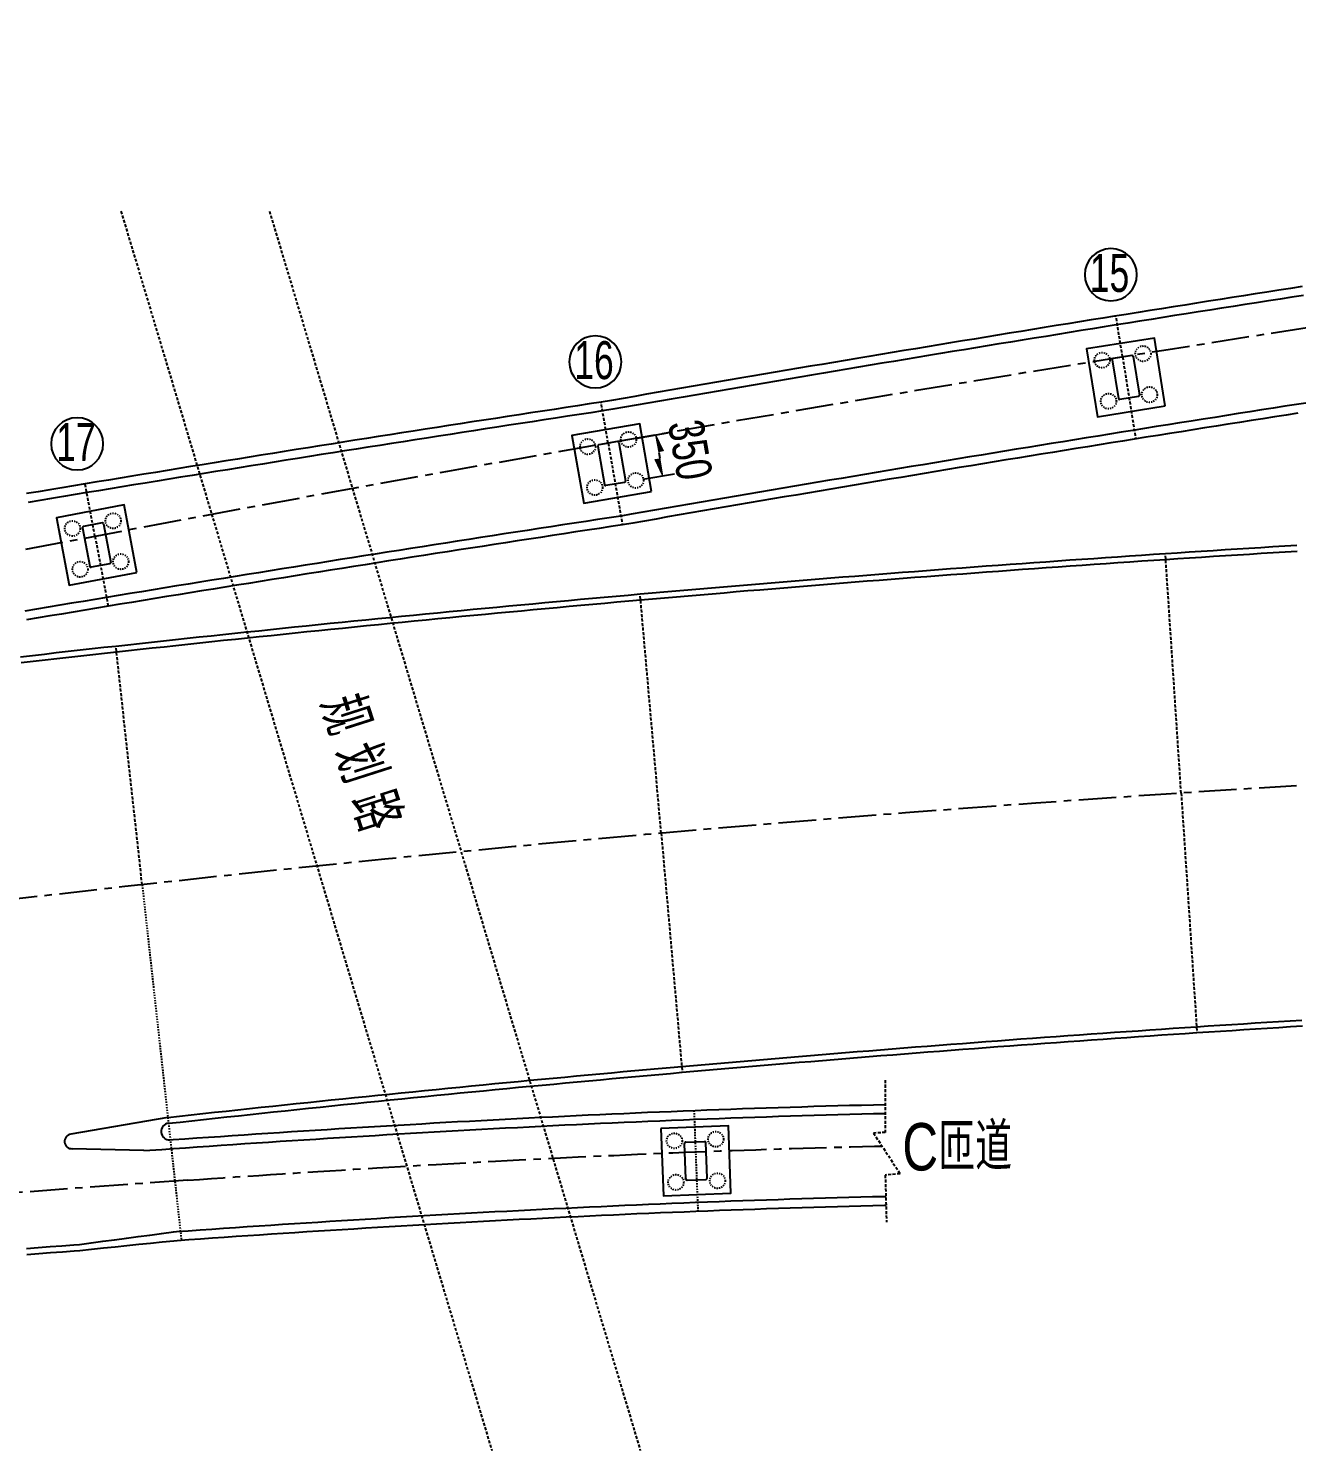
# Model space of a CAD drawing. Header units: millimetres. Extents: x 0 to 987207, y 0 to 5060561.
# Drawn here: x 493301.5 to 493408.5, y 2529665.3 to 2529785.2 of the extents above; entities that cross this region are included whole.
import ezdxf
from ezdxf.enums import TextEntityAlignment as Align

# ---------------------------------------------------------------- set-up
doc = ezdxf.new("R2010")
doc.units = ezdxf.units.MM
doc.header["$LTSCALE"] = 0.1
doc.linetypes.add('CENTER', pattern=[50.8, 31.75, -6.35, 6.35, -6.35])
doc.linetypes.add('DASHED', pattern=[19.05, 12.7, -6.35])
doc.layers.get('0').update_dxf_attribs({"linetype": 'CONTINUOUS'})
doc.layers.get('Defpoints').update_dxf_attribs({"color": 150, "linetype": 'CONTINUOUS'})
for name, color, linetype in [('1', 1, 'CONTINUOUS'), ('TLJ', 180, 'CONTINUOUS'), ('YLJ', 210, 'CONTINUOUS'), ('zhix', 1, 'CENTER'), ('墩柱图(立面)', 7, 'CONTINUOUS'), ('桥梁', 94, 'CONTINUOUS')]:
    doc.layers.add(name, color=color, linetype=linetype)
doc.layers.add('标注', color=1, linetype='CONTINUOUS', lineweight=18)
doc.styles.add('BM_Dim', font='fsdb_e.shx', dxfattribs={"width": 0.75, "bigfont": 'hztxt.shx'})
doc.styles.add('MyFont', font='fsdb_e.shx', dxfattribs={"width": 0.78, "bigfont": 'hztxt.shx'})
doc.dimstyles.new('1-100', dxfattribs={"dimtxt": 3, "dimasz": 1.5, "dimexe": 1, "dimexo": 0.6, "dimgap": 0.1, "dimtad": 1, "dimdec": 0, "dimlfac": 100, "dimdsep": 46, "dimtxsty": 'BM_Dim', "dimblk": 'ARR-1', "dimcen": 0.09, "dimclrd": 256, "dimclre": 256, "dimclrt": 7, "dimadec": 1, "dimazin": 2, "dimtfac": 1, "dimtdec": 0, "dimtmove": 2, "dimatfit": 3, "dimldrblk": 'ARR-1', "dimfxl": 1, "dimtolj": 1, "dimtzin": 0, "dimlwd": 25, "dimarcsym": 1})

# ---------------------------------------------------------------- blocks, each defined once
blk = doc.blocks.new('ARR-1')
at = {"color": 1, "linetype": 'Continuous'}
for p, q in [((0, 0), (-1, 0)), ((0, 0), (-0.966, -0.259)), ((-0.966, -0.259), (-0.966, 0))]:
    blk.add_line(p, q, dxfattribs=at)
for points in [[(-0.966, -0.259), (-0.966, 0), (0, 0)], [(0, 0), (-0.966, 0), (-0.966, -0.259), (0, 0)], [(0, 0), (-0.966, -0.259), (-0.966, 0), (0, 0)], [(0, 0), (-0.966, -0.259), (-0.966, 0), (0, 0)]]:
    blk.add_solid(points, dxfattribs=at)
blk = doc.blocks.new('*D381')
at = {"layer": 'Defpoints', "color": 0}
for p in [(493352.12, 2529750.56), (493352.72, 2529747.11), (493355, 2529747.51)]:
    blk.add_point(p, dxfattribs=at)
at = {"layer": '标注', "lineweight": -2}
for p, q in [((493352.71, 2529750.66), (493355.39, 2529751.13)), ((493353.31, 2529747.22), (493355.99, 2529747.68))]:
    blk.add_line(p, q, dxfattribs=at)
at = {"layer": '标注', "lineweight": 25}
blk.add_line((493354.66, 2529749.48), (493354.75, 2529748.99), dxfattribs=at)
at = {"layer": '标注', "lineweight": 25, "xscale": 1.5, "yscale": 1.5, "zscale": 1.5}
for p, rotation in [((493354.4, 2529750.96), 99.90948674517567), ((493355, 2529747.51), 279.9094867451757)]:
    blk.add_blockref('ARR-1', p, dxfattribs=dict(at, rotation=rotation))
at = {"layer": '标注', "color": 7, "insert": (493357.31, 2529749.69), "char_height": 3, "attachment_point": 5, "rotation": 279.9095, "style": 'BM_Dim'}
blk.add_mtext('\\A1;350', dxfattribs=at)

msp = doc.modelspace()

# ---------------------------------------------------------------- linework, layer by layer
at = {"layer": '1', "color": 4, "linetype": 'Continuous'}
for p, q in [((493394.5814, 2529757.6509), (493393.0015, 2529757.3976)), ((493394.6959, 2529757.568), (493395.2184, 2529754.3096)), ((493392.9186, 2529757.283), (493393.4411, 2529754.0246)), ((493395.1355, 2529754.195), (493393.5556, 2529753.9417)), ((493351.1832, 2529750.3978), (493349.6071, 2529750.1225)), ((493351.299, 2529750.3165), (493351.8669, 2529747.0657)), ((493349.5258, 2529750.0067), (493350.0937, 2529746.756)), ((493351.7856, 2529746.95), (493350.2094, 2529746.6747)), ((493307.7054, 2529743.5256), (493306.1332, 2529743.2289)), ((493307.8223, 2529743.4458), (493308.4341, 2529740.2031)), ((493306.0535, 2529743.1121), (493306.6653, 2529739.8693)), ((493308.3543, 2529740.0862), (493306.7821, 2529739.7896))]:
    msp.add_line(p, q, dxfattribs=at)
at = {"layer": '1', "color": 8, "linetype": 'Continuous'}
for p, q in [((493356.957, 2529688.1974), (493356.84, 2529691.1951)), ((493356.936, 2529691.2989), (493358.5348, 2529691.3614)), ((493358.7557, 2529688.2676), (493358.6386, 2529691.2653)), ((493357.0609, 2529688.1014), (493358.6596, 2529688.1638))]:
    msp.add_line(p, q, dxfattribs=at)
at = {"layer": '1', "color": 4, "linetype": 'Continuous'}
for points in [[(493397.391, 2529753.392), (493396.4728, 2529759.1188), (493390.746, 2529758.2006), (493391.6642, 2529752.4737), (493397.391, 2529753.392)], [(493354.0521, 2529746.1786), (493353.054, 2529751.892), (493347.3405, 2529750.8939), (493348.3387, 2529745.1804), (493354.0521, 2529746.1786)], [(493310.6311, 2529739.3455), (493309.5558, 2529745.045), (493303.8564, 2529743.9697), (493304.9317, 2529738.2702), (493310.6311, 2529739.3455)]]:
    msp.add_lwpolyline(points, dxfattribs=at)
at = {"layer": '1', "color": 8, "linetype": 'Continuous'}
msp.add_lwpolyline([(493354.8388, 2529692.468), (493355.0612, 2529686.7723), (493360.7569, 2529686.9947), (493360.5344, 2529692.6904), (493354.8388, 2529692.468)], dxfattribs=at)
at = {"layer": '1', "color": 1, "linetype": 'DASHED', "ltscale": 0.01}
for centre in [(493392.0635, 2529757.2472), (493395.5194, 2529757.8013), (493392.6176, 2529753.7913), (493396.0735, 2529754.3454), (493348.6713, 2529749.959), (493352.1191, 2529750.5613), (493349.2736, 2529746.5112), (493352.7214, 2529747.1135), (493308.639, 2529743.7017), (493305.1997, 2529743.0528), (493309.2879, 2529740.2624), (493305.8485, 2529739.6135)]:
    msp.add_circle(centre, 0.65, dxfattribs=at)
at = {"layer": '1', "color": 8, "linetype": 'DASHED', "ltscale": 0.01}
for centre in [(493355.9809, 2529691.4117), (493359.4782, 2529691.5483), (493356.1174, 2529687.9144), (493359.6148, 2529688.051)]:
    msp.add_circle(centre, 0.65, dxfattribs=at)
at = {"layer": '1', "color": 4, "linetype": 'Continuous'}
for centre, start, end in [((493394.5972, 2529757.5521), 9.109149, 99.109149), ((493393.0174, 2529757.2988), 99.109149, 189.109149), ((493393.5398, 2529754.0404), 189.109149, 279.109149), ((493395.1196, 2529754.2937), 279.109149, 9.109149), ((493351.2005, 2529750.2993), 9.909487, 99.909487), ((493349.6243, 2529750.024), 99.909487, 189.909487), ((493350.1922, 2529746.7732), 189.909487, 279.909487), ((493351.7684, 2529747.0485), 279.909487, 9.909487), ((493306.1517, 2529743.1307), 100.684348, 190.684348), ((493307.724, 2529743.4273), 10.684348, 100.684348), ((493306.7635, 2529739.8879), 190.684348, 280.684348), ((493308.3358, 2529740.1845), 280.684348, 10.684348)]:
    msp.add_arc(centre, 0.1, start, end, dxfattribs=at)
at = {"layer": '1', "color": 8, "linetype": 'Continuous'}
for centre, start, end in [((493356.9399, 2529691.199), 92.236468, 182.236468), ((493358.5387, 2529691.2614), 2.236468, 92.236468), ((493357.057, 2529688.2013), 182.236468, 272.236468), ((493358.6557, 2529688.2637), 272.236468, 2.236468)]:
    msp.add_arc(centre, 0.1, start, end, dxfattribs=at)
at = {"layer": 'TLJ', "flags": 128}
for points in [[(493408.9424, 2529763.4581), (493407.9532, 2529763.3044), (493406.964, 2529763.1504), (493405.9749, 2529762.996), (493404.9858, 2529762.8414), (493403.9968, 2529762.6864), (493403.0078, 2529762.5311), (493402.0189, 2529762.3755), (493401.03, 2529762.2196), (493400.0412, 2529762.0634), (493399.0524, 2529761.9069), (493398.0637, 2529761.7501), (493397.075, 2529761.593), (493396.0864, 2529761.4356), (493395.0978, 2529761.2778), (493394.1092, 2529761.1198), (493393.1207, 2529760.9614), (493392.1323, 2529760.8027), (493391.1439, 2529760.6437), (493390.1556, 2529760.4844), (493389.1673, 2529760.3248), (493388.179, 2529760.1649), (493387.1909, 2529760.0047), (493386.2027, 2529759.8442), (493385.2146, 2529759.6834), (493384.2266, 2529759.5222), (493383.2386, 2529759.3608), (493382.2507, 2529759.199), (493381.2628, 2529759.0369), (493380.2749, 2529758.8746), (493379.2871, 2529758.7119), (493378.2994, 2529758.5489), (493377.3117, 2529758.3856), (493376.3241, 2529758.222), (493375.3365, 2529758.058), (493374.349, 2529757.8938), (493373.3615, 2529757.7293), (493372.3741, 2529757.5644), (493371.3867, 2529757.3993), (493370.3994, 2529757.2338), (493369.4121, 2529757.068), (493368.4249, 2529756.902), (493367.4377, 2529756.7356), (493366.4506, 2529756.5689), (493365.4635, 2529756.4019), (493364.4765, 2529756.2345), (493363.4896, 2529756.0669), (493362.5026, 2529755.899), (493361.5158, 2529755.7308), (493360.529, 2529755.5622), (493359.5422, 2529755.3933), (493358.5555, 2529755.2242), (493357.5689, 2529755.0547), (493356.5823, 2529754.8849), (493355.5958, 2529754.7148), (493354.6093, 2529754.5444), (493353.6228, 2529754.3737), (493352.6365, 2529754.2027), (493351.6501, 2529754.0314), (493350.6639, 2529753.8598), (493349.794, 2529753.7081)], [(493349.794, 2529753.7081), (493348.804, 2529753.5582), (493347.8139, 2529753.408), (493346.8239, 2529753.2574), (493345.834, 2529753.1066), (493344.8441, 2529752.9554), (493343.8542, 2529752.8039), (493342.8644, 2529752.6522), (493341.8746, 2529752.5001), (493340.8849, 2529752.3477), (493339.8952, 2529752.1949), (493338.9055, 2529752.0419), (493337.9159, 2529751.8886), (493336.9263, 2529751.7349), (493335.9368, 2529751.581), (493334.9473, 2529751.4267), (493333.9578, 2529751.2721), (493332.9684, 2529751.1172), (493331.979, 2529750.962), (493330.9897, 2529750.8065), (493330.0004, 2529750.6507), (493329.0111, 2529750.4946), (493328.0219, 2529750.3381), (493327.0328, 2529750.1814), (493326.0436, 2529750.0243), (493325.0546, 2529749.8669), (493324.0655, 2529749.7093), (493323.0765, 2529749.5513), (493322.0876, 2529749.393), (493321.0987, 2529749.2343), (493320.1098, 2529749.0754), (493319.121, 2529748.9162), (493318.1322, 2529748.7566), (493317.1434, 2529748.5968), (493316.1548, 2529748.4366), (493315.1661, 2529748.2762), (493314.1775, 2529748.1154), (493313.1889, 2529747.9543), (493312.2004, 2529747.7929), (493311.2119, 2529747.6311), (493310.2235, 2529747.4691), (493309.2351, 2529747.3068), (493308.2467, 2529747.1441), (493307.2584, 2529746.9812), (493306.2702, 2529746.8179), (493305.282, 2529746.6543), (493304.2938, 2529746.4904), (493303.3057, 2529746.3262), (493302.3176, 2529746.1617), (493301.3295, 2529745.9969)], [(493408.5813, 2529752.7757), (493407.5954, 2529752.6218), (493406.6096, 2529752.4677), (493405.6238, 2529752.3132), (493404.6381, 2529752.1584), (493403.6524, 2529752.0034), (493402.6667, 2529751.848), (493401.6811, 2529751.6923), (493400.6956, 2529751.5363), (493399.7101, 2529751.38), (493398.7247, 2529751.2234), (493397.7393, 2529751.0665), (493396.7539, 2529750.9092), (493395.7686, 2529750.7517), (493394.7834, 2529750.5939), (493393.7982, 2529750.4357), (493392.813, 2529750.2772), (493391.8279, 2529750.1185), (493390.8429, 2529749.9594), (493389.8579, 2529749.8), (493388.8729, 2529749.6403), (493387.888, 2529749.4803), (493386.9032, 2529749.32), (493385.9184, 2529749.1594), (493384.9336, 2529748.9985), (493383.9489, 2529748.8373), (493382.9643, 2529748.6757), (493381.9797, 2529748.5139), (493380.9951, 2529748.3517), (493380.0106, 2529748.1893), (493379.0262, 2529748.0265), (493378.0418, 2529747.8634), (493377.0574, 2529747.7), (493376.0731, 2529747.5363), (493375.0889, 2529747.3723), (493374.1047, 2529747.208), (493373.1206, 2529747.0434), (493372.1365, 2529746.8785), (493371.1524, 2529746.7133), (493370.1684, 2529746.5477), (493369.1845, 2529746.3819), (493368.2006, 2529746.2157), (493367.2168, 2529746.0493), (493366.233, 2529745.8825), (493365.2493, 2529745.7154), (493364.2656, 2529745.5481), (493363.282, 2529745.3804), (493362.2984, 2529745.2124), (493361.3149, 2529745.0441), (493360.3315, 2529744.8755), (493359.348, 2529744.7065), (493358.3647, 2529744.5373), (493357.3814, 2529744.3678), (493356.3981, 2529744.1979), (493355.4149, 2529744.0278), (493354.4318, 2529743.8573), (493353.4487, 2529743.6866), (493352.4657, 2529743.5155), (493351.5987, 2529743.3644)], [(493351.5987, 2529743.3644), (493350.6118, 2529743.215), (493349.625, 2529743.0653), (493348.6383, 2529742.9154), (493347.6516, 2529742.7651), (493346.6649, 2529742.6145), (493345.6782, 2529742.4636), (493344.6917, 2529742.3124), (493343.7051, 2529742.1608), (493342.7186, 2529742.009), (493341.7321, 2529741.8569), (493340.7457, 2529741.7044), (493339.7593, 2529741.5517), (493338.7729, 2529741.3986), (493337.7866, 2529741.2452), (493336.8004, 2529741.0915), (493335.8141, 2529740.9375), (493334.8279, 2529740.7832), (493333.8418, 2529740.6286), (493332.8557, 2529740.4737), (493331.8696, 2529740.3184), (493330.8836, 2529740.1629), (493329.8976, 2529740.007), (493328.9117, 2529739.8509), (493327.9258, 2529739.6944), (493326.94, 2529739.5376), (493325.9541, 2529739.3805), (493324.9684, 2529739.2231), (493323.9826, 2529739.0654), (493322.997, 2529738.9074), (493322.0113, 2529738.749), (493321.0257, 2529738.5904), (493320.0402, 2529738.4315), (493319.0547, 2529738.2722), (493318.0692, 2529738.1126), (493317.0838, 2529737.9527), (493316.0984, 2529737.7926), (493315.113, 2529737.6321), (493314.1277, 2529737.4713), (493313.1425, 2529737.3102), (493312.1573, 2529737.1487), (493311.1721, 2529736.987), (493310.187, 2529736.825), (493309.2019, 2529736.6626), (493308.2169, 2529736.4999), (493307.2319, 2529736.337), (493306.2469, 2529736.1737), (493305.262, 2529736.0101), (493304.2771, 2529735.8462), (493303.2923, 2529735.682), (493302.3076, 2529735.5175), (493301.3228, 2529735.3527)], [(493301.3665, 2529681.8383), (493302.361, 2529681.9143), (493303.3555, 2529681.9897), (493304.35, 2529682.0647), (493305.3446, 2529682.1391), (493305.826, 2529682.175)], [(493305.826, 2529682.175), (493306.8184, 2529682.2789), (493307.8108, 2529682.3822), (493308.8034, 2529682.4851), (493309.796, 2529682.5875), (493310.7886, 2529682.6894), (493311.7813, 2529682.7908), (493312.7741, 2529682.8917), (493313.767, 2529682.9921), (493314.0242, 2529683.018)]]:
    msp.add_lwpolyline(points, dxfattribs=at)
at = {"layer": 'TLJ', "color": 8, "flags": 128}
for points in [[(493300.8309, 2529732.2445), (493301.8345, 2529732.359), (493302.8382, 2529732.4731), (493303.8419, 2529732.5866), (493304.8457, 2529732.6997), (493305.8495, 2529732.8122), (493306.8534, 2529732.9243), (493307.8574, 2529733.0358), (493308.8614, 2529733.1469), (493309.8654, 2529733.2574), (493310.8696, 2529733.3674), (493311.8737, 2529733.477), (493312.8779, 2529733.586), (493313.8822, 2529733.6945), (493314.8866, 2529733.8026), (493315.8909, 2529733.9101), (493316.8954, 2529734.0171), (493317.8999, 2529734.1236), (493318.9044, 2529734.2297), (493319.909, 2529734.3352), (493320.9137, 2529734.4402), (493321.9184, 2529734.5447), (493322.9231, 2529734.6487), (493323.9279, 2529734.7522), (493324.9328, 2529734.8552), (493325.9377, 2529734.9577), (493326.9427, 2529735.0597), (493327.9477, 2529735.1612), (493328.9527, 2529735.2622), (493329.9579, 2529735.3627), (493330.963, 2529735.4627), (493331.9682, 2529735.5622), (493332.9735, 2529735.6612), (493333.9788, 2529735.7597), (493334.9842, 2529735.8576), (493335.9896, 2529735.9551), (493336.995, 2529736.0521), (493338.0006, 2529736.1486), (493339.0061, 2529736.2445), (493340.0117, 2529736.34), (493341.0174, 2529736.435), (493342.0231, 2529736.5294), (493343.0288, 2529736.6234), (493344.0346, 2529736.7168), (493345.0404, 2529736.8098), (493346.0463, 2529736.9022), (493347.0523, 2529736.9942), (493348.0582, 2529737.0856), (493349.0643, 2529737.1766), (493350.0703, 2529737.267), (493351.0764, 2529737.3569), (493352.0826, 2529737.4464), (493353.0888, 2529737.5353), (493354.095, 2529737.6237), (493355.1013, 2529737.7116), (493356.1077, 2529737.7991), (493357.1141, 2529737.886), (493358.1205, 2529737.9724), (493359.1269, 2529738.0583), (493360.1334, 2529738.1437), (493361.14, 2529738.2286), (493362.1466, 2529738.313), (493363.1532, 2529738.3969), (493364.1599, 2529738.4803), (493365.1666, 2529738.5632), (493366.1734, 2529738.6456), (493367.1802, 2529738.7274), (493368.187, 2529738.8088), (493369.1939, 2529738.8897), (493370.2008, 2529738.9701), (493371.2078, 2529739.0499), (493372.2148, 2529739.1293), (493373.2218, 2529739.2082), (493374.2289, 2529739.2865), (493375.236, 2529739.3644), (493376.2432, 2529739.4417), (493377.2504, 2529739.5186), (493378.2576, 2529739.5949), (493379.2649, 2529739.6708), (493380.2722, 2529739.7461), (493381.2796, 2529739.8209), (493382.2869, 2529739.8953), (493383.2944, 2529739.9691), (493384.3018, 2529740.0424), (493385.3093, 2529740.1152), (493386.3169, 2529740.1875), (493387.3244, 2529740.2593), (493388.332, 2529740.3306), (493389.3397, 2529740.4014), (493390.3474, 2529740.4717), (493391.3551, 2529740.5415), (493392.3628, 2529740.6108), (493393.3706, 2529740.6796), (493394.3784, 2529740.7479), (493395.3863, 2529740.8157), (493396.3941, 2529740.883), (493397.4021, 2529740.9497), (493398.41, 2529741.016), (493399.418, 2529741.0818), (493400.426, 2529741.147), (493401.434, 2529741.2118), (493402.4421, 2529741.276), (493403.4502, 2529741.3398), (493404.4584, 2529741.403), (493405.4666, 2529741.4658), (493406.4748, 2529741.528), (493407.483, 2529741.5897), (493408.4912, 2529741.651)], [(493313.3034, 2529692.8912), (493314.2873, 2529692.9995), (493315.2713, 2529693.1073), (493316.2553, 2529693.2147), (493317.2394, 2529693.3215), (493318.2236, 2529693.4279), (493319.2078, 2529693.5338), (493320.192, 2529693.6391), (493321.1763, 2529693.744), (493322.1607, 2529693.8484), (493323.1451, 2529693.9523), (493324.1296, 2529694.0557), (493325.1141, 2529694.1586), (493326.0986, 2529694.261), (493327.0832, 2529694.3629), (493328.0679, 2529694.4644), (493329.0526, 2529694.5653), (493330.0374, 2529694.6658), (493331.0222, 2529694.7657), (493332.0071, 2529694.8652), (493332.992, 2529694.9641), (493333.977, 2529695.0626), (493334.962, 2529695.1606), (493335.947, 2529695.2581), (493336.9321, 2529695.3551), (493337.9173, 2529695.4516), (493338.9025, 2529695.5476), (493339.8878, 2529695.6432), (493340.8731, 2529695.7382), (493341.8584, 2529695.8327), (493342.8438, 2529695.9268), (493343.8293, 2529696.0203), (493344.8147, 2529696.1134), (493345.8003, 2529696.2059), (493346.7859, 2529696.298), (493347.7715, 2529696.3896), (493348.7572, 2529696.4807), (493349.7429, 2529696.5713), (493350.7287, 2529696.6614), (493351.7145, 2529696.751), (493352.7003, 2529696.8401), (493353.6862, 2529696.9287), (493354.6722, 2529697.0169), (493355.6582, 2529697.1045), (493356.6442, 2529697.1916), (493357.6303, 2529697.2783), (493358.6164, 2529697.3645), (493359.6025, 2529697.4501), (493360.5887, 2529697.5353), (493361.575, 2529697.62), (493362.5613, 2529697.7042), (493363.5476, 2529697.7879), (493364.534, 2529697.8711), (493365.5204, 2529697.9538), (493366.5068, 2529698.036), (493367.4933, 2529698.1177), (493368.4799, 2529698.1989), (493369.4665, 2529698.2797), (493370.4531, 2529698.3599), (493371.4397, 2529698.4396), (493372.4264, 2529698.5189), (493373.4132, 2529698.5977), (493374.3999, 2529698.6759), (493375.3868, 2529698.7537), (493376.3736, 2529698.831), (493377.3605, 2529698.9078), (493378.3474, 2529698.9841), (493379.3344, 2529699.0599), (493380.3214, 2529699.1352), (493381.3085, 2529699.21), (493382.2955, 2529699.2843), (493383.2827, 2529699.3581), (493384.2698, 2529699.4315), (493385.257, 2529699.5043), (493386.2442, 2529699.5766), (493387.2315, 2529699.6485), (493388.2188, 2529699.7199), (493389.2061, 2529699.7907), (493390.1935, 2529699.8611), (493391.1809, 2529699.931), (493392.1683, 2529700.0004), (493393.1558, 2529700.0692), (493394.1433, 2529700.1376), (493395.1309, 2529700.2055), (493396.1184, 2529700.2729), (493397.1061, 2529700.3399), (493398.0937, 2529700.4063), (493399.0814, 2529700.4722), (493400.0691, 2529700.5376), (493401.0568, 2529700.6026), (493402.0446, 2529700.667), (493403.0324, 2529700.731), (493404.0203, 2529700.7944), (493405.0081, 2529700.8574), (493405.996, 2529700.9199), (493406.984, 2529700.9818), (493407.9719, 2529701.0433), (493408.9599, 2529701.1043)], [(493313.4288, 2529691.497), (493313.6861, 2529691.5151), (493314.6854, 2529691.5849), (493315.6848, 2529691.6541), (493316.6843, 2529691.7228), (493317.6838, 2529691.791), (493318.6834, 2529691.8586), (493319.6831, 2529691.9258), (493320.6828, 2529691.9923), (493321.6826, 2529692.0583), (493322.6825, 2529692.1238), (493323.6824, 2529692.1886), (493324.6825, 2529692.2529), (493325.6825, 2529692.3166), (493326.6827, 2529692.3797), (493327.6829, 2529692.4421), (493328.6832, 2529692.504), (493329.6836, 2529692.5651), (493330.6841, 2529692.6257), (493331.6846, 2529692.6856), (493332.6852, 2529692.7448), (493333.6859, 2529692.8034), (493334.6866, 2529692.8612), (493335.6874, 2529692.9184), (493336.6883, 2529692.9749), (493337.6893, 2529693.0307), (493338.6903, 2529693.0857), (493339.6914, 2529693.14), (493340.6926, 2529693.1936), (493341.6938, 2529693.2464), (493342.6952, 2529693.2985), (493343.6966, 2529693.3498), (493344.698, 2529693.4003), (493345.6996, 2529693.45), (493346.7012, 2529693.4989), (493347.7029, 2529693.5471), (493348.7046, 2529693.5944), (493349.7065, 2529693.6408), (493350.7084, 2529693.6865), (493351.7104, 2529693.7313), (493352.7124, 2529693.7752), (493353.7145, 2529693.8183), (493354.7167, 2529693.8605), (493355.719, 2529693.9018), (493356.7213, 2529693.9422), (493357.7237, 2529693.9818), (493358.7261, 2529694.0204), (493359.7287, 2529694.0581), (493360.7313, 2529694.0948), (493361.7339, 2529694.1306), (493362.7367, 2529694.1655), (493363.7395, 2529694.1994), (493364.7424, 2529694.2323), (493365.7453, 2529694.2642), (493366.7483, 2529694.2952), (493367.7513, 2529694.3252), (493368.7545, 2529694.3541), (493369.7576, 2529694.3821), (493370.7609, 2529694.409), (493371.7642, 2529694.4348), (493372.7676, 2529694.4596), (493373.771, 2529694.4834)], [(493314.0242, 2529683.018), (493315.0192, 2529683.0875), (493316.0143, 2529683.1566), (493317.0093, 2529683.2251), (493318.0044, 2529683.2931), (493318.9994, 2529683.3606), (493319.9945, 2529683.4276), (493320.9895, 2529683.494), (493321.9845, 2529683.5598), (493322.9795, 2529683.6251), (493323.9745, 2529683.6898), (493324.9694, 2529683.7539), (493325.9644, 2529683.8174), (493326.9594, 2529683.8803), (493327.9543, 2529683.9426), (493328.9492, 2529684.0042), (493329.9442, 2529684.0653), (493330.9391, 2529684.1256), (493331.934, 2529684.1854), (493332.9289, 2529684.2444), (493333.9238, 2529684.3028), (493334.9187, 2529684.3605), (493335.9136, 2529684.4176), (493336.9085, 2529684.4739), (493337.9033, 2529684.5295), (493338.8982, 2529684.5844), (493339.8931, 2529684.6385), (493340.8879, 2529684.692), (493341.8828, 2529684.7446), (493342.8776, 2529684.7966), (493343.8724, 2529684.8477), (493344.8672, 2529684.8981), (493345.862, 2529684.9477), (493346.8568, 2529684.9965), (493347.8516, 2529685.0445), (493348.8464, 2529685.0917), (493349.8412, 2529685.138), (493350.836, 2529685.1836), (493351.8307, 2529685.2283), (493352.8255, 2529685.2721), (493353.8202, 2529685.3151), (493354.8149, 2529685.3572), (493355.8096, 2529685.3984), (493356.8043, 2529685.4388), (493357.799, 2529685.4782), (493358.7937, 2529685.5168), (493359.7884, 2529685.5544), (493360.7831, 2529685.5911), (493361.7777, 2529685.6268), (493362.7723, 2529685.6617), (493363.7669, 2529685.6955), (493364.7615, 2529685.7284), (493365.7561, 2529685.7604), (493366.7507, 2529685.7913), (493367.7452, 2529685.8213), (493368.7398, 2529685.8503), (493369.7343, 2529685.8782), (493370.7288, 2529685.9051), (493371.7233, 2529685.931), (493372.7177, 2529685.9559), (493373.7122, 2529685.9797), (493373.8376, 2529685.9826)]]:
    msp.add_lwpolyline(points, dxfattribs=at)
at = {"layer": 'TLJ', "color": 8}
msp.add_arc((493313.3798, 2529692.1954), 0.7, 96.296799, 274.013571, dxfattribs=at)
at = {"layer": 'YLJ', "color": 8}
for p, q in [((493313.2486, 2529693.3882), (493305.0736, 2529691.9656)), ((493311.2253, 2529690.5893), (493305.1883, 2529690.7513))]:
    msp.add_line(p, q, dxfattribs=at)
at = {"layer": 'YLJ', "color": 210, "flags": 128}
for points in [[(493409.0575, 2529762.717), (493408.0685, 2529762.5633), (493407.0796, 2529762.4093), (493406.0907, 2529762.255), (493405.1018, 2529762.1004), (493404.113, 2529761.9455), (493403.1243, 2529761.7902), (493402.1356, 2529761.6347), (493401.1469, 2529761.4788), (493400.1583, 2529761.3227), (493399.1698, 2529761.1662), (493398.1813, 2529761.0094), (493397.1928, 2529760.8523), (493396.2044, 2529760.6949), (493395.2161, 2529760.5372), (493394.2278, 2529760.3792), (493393.2395, 2529760.2209), (493392.2513, 2529760.0622), (493391.2631, 2529759.9033), (493390.275, 2529759.744), (493389.287, 2529759.5845), (493388.299, 2529759.4246), (493387.311, 2529759.2644), (493386.3231, 2529759.1039), (493385.3352, 2529758.9431), (493384.3474, 2529758.782), (493383.3597, 2529758.6206), (493382.372, 2529758.4589), (493381.3843, 2529758.2969), (493380.3967, 2529758.1345), (493379.4091, 2529757.9719), (493378.4216, 2529757.8089), (493377.4342, 2529757.6456), (493376.4468, 2529757.4821), (493375.4594, 2529757.3182), (493374.4721, 2529757.154), (493373.4849, 2529756.9895), (493372.4977, 2529756.8247), (493371.5105, 2529756.6596), (493370.5235, 2529756.4941), (493369.5364, 2529756.3284), (493368.5494, 2529756.1624), (493367.5625, 2529755.996), (493366.5756, 2529755.8294), (493365.5888, 2529755.6624), (493364.602, 2529755.4951), (493363.6152, 2529755.3275), (493362.6286, 2529755.1596), (493361.6419, 2529754.9914), (493360.6554, 2529754.8229), (493359.6689, 2529754.6541), (493358.6824, 2529754.485), (493357.696, 2529754.3156), (493356.7096, 2529754.1458), (493355.7233, 2529753.9758), (493354.7371, 2529753.8054), (493353.7509, 2529753.6347), (493352.7647, 2529753.4638), (493351.7786, 2529753.2925), (493350.7926, 2529753.1209), (493349.9229, 2529752.9693)], [(493349.9229, 2529752.9693), (493348.9331, 2529752.8194), (493347.9433, 2529752.6692), (493346.9535, 2529752.5187), (493345.9638, 2529752.3679), (493344.9742, 2529752.2168), (493343.9845, 2529752.0653), (493342.9949, 2529751.9136), (493342.0054, 2529751.7615), (493341.0159, 2529751.6092), (493340.0264, 2529751.4565), (493339.0369, 2529751.3035), (493338.0476, 2529751.1502), (493337.0582, 2529750.9966), (493336.0689, 2529750.8427), (493335.0796, 2529750.6885), (493334.0904, 2529750.5339), (493333.1012, 2529750.3791), (493332.1121, 2529750.2239), (493331.123, 2529750.0685), (493330.1339, 2529749.9127), (493329.1449, 2529749.7566), (493328.1559, 2529749.6002), (493327.167, 2529749.4435), (493326.1781, 2529749.2865), (493325.1892, 2529749.1291), (493324.2004, 2529748.9715), (493323.2117, 2529748.8135), (493322.2229, 2529748.6553), (493321.2343, 2529748.4967), (493320.2456, 2529748.3378), (493319.257, 2529748.1786), (493318.2685, 2529748.0191), (493317.28, 2529747.8593), (493316.2915, 2529747.6992), (493315.3031, 2529747.5388), (493314.3147, 2529747.378), (493313.3264, 2529747.217), (493312.3381, 2529747.0556), (493311.3498, 2529746.8939), (493310.3616, 2529746.7319), (493309.3734, 2529746.5697), (493308.3853, 2529746.4071), (493307.3972, 2529746.2441), (493306.4092, 2529746.0809), (493305.4212, 2529745.9174), (493304.4333, 2529745.7535), (493303.4454, 2529745.5894), (493302.4575, 2529745.4249), (493301.4697, 2529745.2601)], [(493409.4519, 2529753.6703), (493408.4658, 2529753.5167), (493407.4797, 2529753.3628), (493406.4936, 2529753.2086), (493405.5076, 2529753.0542), (493404.5216, 2529752.8994), (493403.5357, 2529752.7442), (493402.5498, 2529752.5888), (493401.564, 2529752.4331), (493400.5782, 2529752.2771), (493399.5925, 2529752.1207), (493398.6068, 2529751.9641), (493397.6212, 2529751.8071), (493396.6356, 2529751.6499), (493395.6501, 2529751.4923), (493394.6646, 2529751.3344), (493393.6792, 2529751.1762), (493392.6938, 2529751.0177), (493391.7085, 2529750.8589), (493390.7232, 2529750.6998), (493389.7379, 2529750.5404), (493388.7528, 2529750.3806), (493387.7676, 2529750.2206), (493386.7825, 2529750.0603), (493385.7975, 2529749.8996), (493384.8125, 2529749.7386), (493383.8276, 2529749.5774), (493382.8427, 2529749.4158), (493381.8579, 2529749.2539), (493380.8731, 2529749.0917), (493379.8884, 2529748.9292), (493378.9037, 2529748.7664), (493377.9191, 2529748.6033), (493376.9345, 2529748.4399), (493375.95, 2529748.2762), (493374.9655, 2529748.1121), (493373.9811, 2529747.9478), (493372.9967, 2529747.7831), (493372.0124, 2529747.6182), (493371.0281, 2529747.4529), (493370.0439, 2529747.2873), (493369.0597, 2529747.1214), (493368.0756, 2529746.9552), (493367.0916, 2529746.7887), (493366.1076, 2529746.6219), (493365.1236, 2529746.4548), (493364.1397, 2529746.2874), (493363.1558, 2529746.1197), (493362.172, 2529745.9516), (493361.1883, 2529745.7833), (493360.2046, 2529745.6146), (493359.221, 2529745.4457), (493358.2374, 2529745.2764), (493357.2538, 2529745.1069), (493356.2704, 2529744.937), (493355.2869, 2529744.7668), (493354.3035, 2529744.5963), (493353.3202, 2529744.4255), (493352.337, 2529744.2544), (493351.4698, 2529744.1032)], [(493351.4698, 2529744.1032), (493350.4827, 2529743.9538), (493349.4957, 2529743.8041), (493348.5087, 2529743.6541), (493347.5217, 2529743.5038), (493346.5348, 2529743.3531), (493345.548, 2529743.2022), (493344.5611, 2529743.0509), (493343.5744, 2529742.8994), (493342.5876, 2529742.7475), (493341.6009, 2529742.5953), (493340.6142, 2529742.4428), (493339.6276, 2529742.29), (493338.641, 2529742.1369), (493337.6545, 2529741.9835), (493336.668, 2529741.8297), (493335.6815, 2529741.6757), (493334.6951, 2529741.5214), (493333.7087, 2529741.3667), (493332.7224, 2529741.2117), (493331.7361, 2529741.0564), (493330.7499, 2529740.9009), (493329.7637, 2529740.745), (493328.7775, 2529740.5888), (493327.7914, 2529740.4322), (493326.8053, 2529740.2754), (493325.8192, 2529740.1183), (493324.8332, 2529739.9608), (493323.8473, 2529739.8031), (493322.8614, 2529739.645), (493321.8755, 2529739.4866), (493320.8897, 2529739.328), (493319.9039, 2529739.169), (493318.9181, 2529739.0097), (493317.9324, 2529738.8501), (493316.9468, 2529738.6901), (493315.9612, 2529738.5299), (493314.9756, 2529738.3694), (493313.9901, 2529738.2085), (493313.0046, 2529738.0474), (493312.0191, 2529737.8859), (493311.0337, 2529737.7241), (493310.0484, 2529737.562), (493309.0631, 2529737.3996), (493308.0778, 2529737.2369), (493307.0926, 2529737.0739), (493306.1074, 2529736.9106), (493305.1223, 2529736.747), (493304.1372, 2529736.583), (493303.1521, 2529736.4188), (493302.1671, 2529736.2542), (493301.1822, 2529736.0894)], [(493305.7889, 2529682.6736), (493306.7793, 2529682.8077), (493307.7698, 2529682.9413), (493308.7604, 2529683.0744), (493309.7512, 2529683.207), (493310.742, 2529683.3391), (493311.7329, 2529683.4707), (493312.7239, 2529683.6018), (493313.715, 2529683.7324), (493313.9717, 2529683.7661)], [(493301.3283, 2529682.3369), (493302.3231, 2529682.4128), (493303.3178, 2529682.4883), (493304.3126, 2529682.5633), (493305.3074, 2529682.6377), (493305.7889, 2529682.6736)]]:
    msp.add_lwpolyline(points, dxfattribs=at)
at = {"layer": 'YLJ', "color": 8, "flags": 128}
for points in [[(493300.8878, 2529731.7477), (493301.8911, 2529731.8622), (493302.8945, 2529731.9763), (493303.898, 2529732.0898), (493304.9015, 2529732.2028), (493305.9051, 2529732.3153), (493306.9088, 2529732.4273), (493307.9125, 2529732.5389), (493308.9162, 2529732.6499), (493309.92, 2529732.7604), (493310.9239, 2529732.8704), (493311.9278, 2529732.9799), (493312.9318, 2529733.0889), (493313.9358, 2529733.1974), (493314.9399, 2529733.3054), (493315.944, 2529733.4129), (493316.9482, 2529733.5199), (493317.9525, 2529733.6264), (493318.9568, 2529733.7324), (493319.9611, 2529733.8379), (493320.9655, 2529733.9429), (493321.97, 2529734.0474), (493322.9745, 2529734.1514), (493323.979, 2529734.2548), (493324.9837, 2529734.3578), (493325.9883, 2529734.4603), (493326.993, 2529734.5623), (493327.9978, 2529734.6637), (493329.0026, 2529734.7647), (493330.0075, 2529734.8652), (493331.0124, 2529734.9651), (493332.0174, 2529735.0646), (493333.0224, 2529735.1636), (493334.0274, 2529735.262), (493335.0325, 2529735.36), (493336.0377, 2529735.4574), (493337.0429, 2529735.5544), (493338.0482, 2529735.6508), (493339.0535, 2529735.7468), (493340.0588, 2529735.8422), (493341.0642, 2529735.9372), (493342.0697, 2529736.0316), (493343.0752, 2529736.1255), (493344.0807, 2529736.219), (493345.0863, 2529736.3119), (493346.092, 2529736.4043), (493347.0976, 2529736.4962), (493348.1034, 2529736.5877), (493349.1091, 2529736.6786), (493350.115, 2529736.769), (493351.1208, 2529736.8589), (493352.1267, 2529736.9483), (493353.1327, 2529737.0372), (493354.1387, 2529737.1256), (493355.1447, 2529737.2135), (493356.1508, 2529737.3009), (493357.1569, 2529737.3878), (493358.1631, 2529737.4742), (493359.1693, 2529737.5601), (493360.1756, 2529737.6455), (493361.1819, 2529737.7304), (493362.1882, 2529737.8147), (493363.1946, 2529737.8986), (493364.2011, 2529737.982), (493365.2075, 2529738.0648), (493366.214, 2529738.1472), (493367.2206, 2529738.2291), (493368.2272, 2529738.3104), (493369.2338, 2529738.3913), (493370.2405, 2529738.4716), (493371.2472, 2529738.5515), (493372.254, 2529738.6308), (493373.2607, 2529738.7097), (493374.2676, 2529738.788), (493375.2744, 2529738.8658), (493376.2814, 2529738.9432), (493377.2883, 2529739.02), (493378.2953, 2529739.0963), (493379.3023, 2529739.1722), (493380.3094, 2529739.2475), (493381.3165, 2529739.3223), (493382.3236, 2529739.3966), (493383.3308, 2529739.4704), (493384.338, 2529739.5437), (493385.3452, 2529739.6165), (493386.3525, 2529739.6888), (493387.3599, 2529739.7606), (493388.3672, 2529739.8319), (493389.3746, 2529739.9027), (493390.382, 2529739.973), (493391.3895, 2529740.0427), (493392.397, 2529740.112), (493393.4045, 2529740.1808), (493394.4121, 2529740.249), (493395.4197, 2529740.3168), (493396.4273, 2529740.3841), (493397.435, 2529740.4508), (493398.4427, 2529740.5171), (493399.4504, 2529740.5828), (493400.4582, 2529740.6481), (493401.466, 2529740.7128), (493402.4738, 2529740.777), (493403.4817, 2529740.8408), (493404.4896, 2529740.904), (493405.4975, 2529740.9667), (493406.5054, 2529741.0289), (493407.5134, 2529741.0907), (493408.5214, 2529741.1519)], [(493313.2486, 2529693.3882), (493314.2327, 2529693.4965), (493315.217, 2529693.6044), (493316.2013, 2529693.7118), (493317.1856, 2529693.8186), (493318.17, 2529693.925), (493319.1544, 2529694.0309), (493320.1389, 2529694.1363), (493321.1235, 2529694.2412), (493322.1081, 2529694.3456), (493323.0927, 2529694.4495), (493324.0775, 2529694.553), (493325.0622, 2529694.6559), (493326.047, 2529694.7583), (493327.0319, 2529694.8603), (493328.0168, 2529694.9617), (493329.0018, 2529695.0627), (493329.9868, 2529695.1632), (493330.9718, 2529695.2632), (493331.957, 2529695.3627), (493332.9421, 2529695.4617), (493333.9273, 2529695.5602), (493334.9126, 2529695.6582), (493335.8979, 2529695.7557), (493336.8833, 2529695.8527), (493337.8687, 2529695.9492), (493338.8541, 2529696.0453), (493339.8396, 2529696.1408), (493340.8252, 2529696.2359), (493341.8108, 2529696.3304), (493342.7964, 2529696.4245), (493343.7821, 2529696.5181), (493344.7679, 2529696.6112), (493345.7536, 2529696.7038), (493346.7395, 2529696.7959), (493347.7254, 2529696.8875), (493348.7113, 2529696.9786), (493349.6973, 2529697.0692), (493350.6833, 2529697.1593), (493351.6693, 2529697.249), (493352.6554, 2529697.3381), (493353.6416, 2529697.4267), (493354.6278, 2529697.5149), (493355.614, 2529697.6026), (493356.6003, 2529697.6897), (493357.5866, 2529697.7764), (493358.573, 2529697.8626), (493359.5594, 2529697.9483), (493360.5458, 2529698.0335), (493361.5323, 2529698.1182), (493362.5189, 2529698.2024), (493363.5055, 2529698.2861), (493364.4921, 2529698.3693), (493365.4787, 2529698.452), (493366.4654, 2529698.5343), (493367.4522, 2529698.616), (493368.439, 2529698.6972), (493369.4258, 2529698.778), (493370.4127, 2529698.8583), (493371.3996, 2529698.938), (493372.3865, 2529699.0173), (493373.3735, 2529699.0961), (493374.3605, 2529699.1744), (493375.3476, 2529699.2522), (493376.3347, 2529699.3295), (493377.3218, 2529699.4063), (493378.309, 2529699.4826), (493379.2962, 2529699.5584), (493380.2835, 2529699.6337), (493381.2708, 2529699.7086), (493382.2581, 2529699.7829), (493383.2455, 2529699.8567), (493384.2329, 2529699.9301), (493385.2203, 2529700.003), (493386.2078, 2529700.0753), (493387.1953, 2529700.1472), (493388.1829, 2529700.2186), (493389.1705, 2529700.2894), (493390.1581, 2529700.3598), (493391.1457, 2529700.4297), (493392.1334, 2529700.4991), (493393.1211, 2529700.568), (493394.1089, 2529700.6365), (493395.0967, 2529700.7044), (493396.0845, 2529700.7718), (493397.0724, 2529700.8387), (493398.0603, 2529700.9052), (493399.0482, 2529700.9711), (493400.0362, 2529701.0366), (493401.0242, 2529701.1015), (493402.0122, 2529701.166), (493403.0002, 2529701.2299), (493403.9883, 2529701.2934), (493404.9764, 2529701.3564), (493405.9646, 2529701.4189), (493406.9528, 2529701.4809), (493407.941, 2529701.5424), (493408.9292, 2529701.6034)], [(493311.2253, 2529690.5893), (493311.7407, 2529690.626), (493312.7396, 2529690.6968), (493313.7385, 2529690.767), (493314.7375, 2529690.8367), (493315.7365, 2529690.9059), (493316.7355, 2529690.9745), (493317.7347, 2529691.0427), (493318.7339, 2529691.1103), (493319.7331, 2529691.1774), (493320.7324, 2529691.244), (493321.7318, 2529691.31), (493322.7313, 2529691.3754), (493323.7308, 2529691.4402), (493324.7303, 2529691.5045), (493325.73, 2529691.5681), (493326.7297, 2529691.6311), (493327.7294, 2529691.6936), (493328.7293, 2529691.7554), (493329.7292, 2529691.8165), (493330.7291, 2529691.8771), (493331.7292, 2529691.9369), (493332.7293, 2529691.9961), (493333.7294, 2529692.0546), (493334.7296, 2529692.1125), (493335.7299, 2529692.1696), (493336.7303, 2529692.2261), (493337.7307, 2529692.2818), (493338.7312, 2529692.3368), (493339.7318, 2529692.3911), (493340.7324, 2529692.4447), (493341.7331, 2529692.4974), (493342.7338, 2529692.5495), (493343.7346, 2529692.6007), (493344.7355, 2529692.6512), (493345.7365, 2529692.7009), (493346.7375, 2529692.7498), (493347.7386, 2529692.7979), (493348.7397, 2529692.8452), (493349.7409, 2529692.8916), (493350.7422, 2529692.9373), (493351.7435, 2529692.982), (493352.7449, 2529693.0259), (493353.7464, 2529693.069), (493354.7479, 2529693.1112), (493355.7495, 2529693.1524), (493356.7512, 2529693.1928), (493357.7529, 2529693.2323), (493358.7547, 2529693.2709), (493359.7565, 2529693.3086), (493360.7584, 2529693.3453), (493361.7604, 2529693.3811), (493362.7624, 2529693.4159), (493363.7645, 2529693.4498), (493364.7666, 2529693.4827), (493365.7688, 2529693.5146), (493366.771, 2529693.5456), (493367.7734, 2529693.5755), (493368.7757, 2529693.6044), (493369.7781, 2529693.6323), (493370.7806, 2529693.6592), (493371.7831, 2529693.6851), (493372.7857, 2529693.7099), (493373.7709, 2529693.7332)], [(493313.9717, 2529683.7661), (493314.9671, 2529683.8357), (493315.9626, 2529683.9048), (493316.958, 2529683.9734), (493317.9534, 2529684.0414), (493318.9489, 2529684.1089), (493319.9443, 2529684.1759), (493320.9397, 2529684.2423), (493321.9352, 2529684.3082), (493322.9306, 2529684.3735), (493323.926, 2529684.4382), (493324.9214, 2529684.5023), (493325.9168, 2529684.5659), (493326.9123, 2529684.6288), (493327.9077, 2529684.6911), (493328.9031, 2529684.7528), (493329.8985, 2529684.8139), (493330.8939, 2529684.8743), (493331.8893, 2529684.934), (493332.8847, 2529684.9931), (493333.8801, 2529685.0516), (493334.8755, 2529685.1093), (493335.8709, 2529685.1663), (493336.8664, 2529685.2227), (493337.8618, 2529685.2783), (493338.8572, 2529685.3333), (493339.8526, 2529685.3874), (493340.848, 2529685.4409), (493341.8434, 2529685.4936), (493342.8388, 2529685.5456), (493343.8342, 2529685.5967), (493344.8296, 2529685.6472), (493345.825, 2529685.6968), (493346.8204, 2529685.7456), (493347.8158, 2529685.7936), (493348.8112, 2529685.8408), (493349.8066, 2529685.8872), (493350.802, 2529685.9328), (493351.7974, 2529685.9775), (493352.7928, 2529686.0214), (493353.7881, 2529686.0644), (493354.7835, 2529686.1065), (493355.7789, 2529686.1478), (493356.7743, 2529686.1882), (493357.7697, 2529686.2276), (493358.765, 2529686.2662), (493359.7604, 2529686.3039), (493360.7557, 2529686.3406), (493361.7511, 2529686.3764), (493362.7464, 2529686.4112), (493363.7418, 2529686.4451), (493364.7371, 2529686.478), (493365.7324, 2529686.51), (493366.7277, 2529686.541), (493367.723, 2529686.571), (493368.7183, 2529686.5999), (493369.7136, 2529686.6279), (493370.7089, 2529686.6549), (493371.7041, 2529686.6808), (493372.6994, 2529686.7057), (493373.6946, 2529686.7295), (493373.8178, 2529686.7323)]]:
    msp.add_lwpolyline(points, dxfattribs=at)
at = {"layer": 'YLJ', "color": 8}
msp.add_arc((493305.143, 2529691.3596), 0.61, 96.53651, 274.252231, dxfattribs=at)
at = {"layer": 'zhix', "color": 8, "flags": 128}
msp.add_lwpolyline([(493314.9282, 2529688.0933), (493315.9258, 2529688.1624), (493316.9234, 2529688.231), (493317.9211, 2529688.299), (493318.9188, 2529688.3666), (493319.9166, 2529688.4336), (493320.9144, 2529688.5), (493321.9122, 2529688.5659), (493322.9101, 2529688.6312), (493323.908, 2529688.6959), (493324.9059, 2529688.7601), (493325.9039, 2529688.8236), (493326.9019, 2529688.8865), (493327.9, 2529688.9489), (493328.8981, 2529689.0106), (493329.8962, 2529689.0716), (493330.8944, 2529689.132), (493331.8926, 2529689.1918), (493332.8908, 2529689.2509), (493333.8891, 2529689.3093), (493334.8875, 2529689.367), (493335.8858, 2529689.4241), (493336.8842, 2529689.4804), (493337.8827, 2529689.536), (493338.8812, 2529689.5909), (493339.8797, 2529689.6451), (493340.8783, 2529689.6985), (493341.8769, 2529689.7512), (493342.8756, 2529689.8031), (493343.8742, 2529689.8543), (493344.873, 2529689.9047), (493345.8717, 2529689.9543), (493346.8706, 2529690.003), (493347.8694, 2529690.051), (493348.8683, 2529690.0982), (493349.8672, 2529690.1445), (493350.8662, 2529690.19), (493351.8652, 2529690.2347), (493352.8642, 2529690.2785), (493353.8633, 2529690.3215), (493354.8624, 2529690.3635), (493355.8616, 2529690.4047), (493356.8608, 2529690.445), (493357.86, 2529690.4844), (493358.8592, 2529690.5229), (493359.8585, 2529690.5605), (493360.8579, 2529690.5971), (493361.8572, 2529690.6328), (493362.8566, 2529690.6675), (493363.856, 2529690.7013), (493364.8555, 2529690.7341), (493365.855, 2529690.766), (493366.8545, 2529690.7968), (493367.8541, 2529690.8267), (493368.8537, 2529690.8555), (493369.8533, 2529690.8834), (493370.8529, 2529690.9102), (493371.8526, 2529690.9359), (493372.8523, 2529690.9607), (493373.4948, 2529690.9759)], dxfattribs=at)
at = {"layer": 'zhix'}
for centre, radius, start, end in [((493900.3778, 2526597.8771), 3200, 95.095214, 102.1186165), ((493452.3173, 2527711.8632), 1981, 93.9768519, 96.2946578)]:
    msp.add_arc(centre, radius, start, end, dxfattribs=at)
at = {"layer": 'zhix', "color": 8}
msp.add_arc((493530.4411, 2527725.085), 2000, 93.4963413, 98.5493093, dxfattribs=at)
at = {"layer": '墩柱图(立面)', "color": 1, "linetype": 'Continuous'}
for centre, start, end in [((493392.8044, 2529764.4602), 90, 270), ((493392.8044, 2529764.4602), 270, 90), ((493349.3135, 2529757.1084), 90, 270), ((493349.3135, 2529757.1084), 270, 90), ((493305.6033, 2529750.2014), 90, 270), ((493305.6033, 2529750.2014), 270, 90)]:
    msp.add_arc(centre, 2.2, start, end, dxfattribs=at)
at = {"layer": '桥梁', "linetype": 'DASHED', "ltscale": 0.2}
for p, q in [((493393.7915, 2529757.5242), (493393.2374, 2529760.9801)), ((493393.7915, 2529757.5242), (493394.8996, 2529750.6125)), ((493350.3956, 2529750.2602), (493349.794, 2529753.7081)), ((493350.3956, 2529750.2602), (493351.5987, 2529743.3644)), ((493307.1037, 2529742.4002), (493306.2702, 2529746.8179)), ((493307.1037, 2529742.4002), (493308.2169, 2529736.4999))]:
    msp.add_line(p, q, dxfattribs=at)
at = {"layer": '桥梁', "color": 8, "linetype": 'DASHED', "ltscale": 0.2}
for p, q in [((493398.7356, 2529720.7437), (493397.4021, 2529740.9497)), ((493354.8665, 2529717.3635), (493353.0888, 2529737.5353)), ((493311.0824, 2529713.019), (493308.8614, 2529733.1469)), ((493398.7356, 2529720.7437), (493400.0691, 2529700.5376)), ((493354.8665, 2529717.3635), (493356.6442, 2529697.1916))]:
    msp.add_line(p, q, dxfattribs=at)
at = {"layer": '桥梁', "color": 8, "linetype": 'DASHED', "ltscale": 0.1}
msp.add_line((493311.0824, 2529713.019), (493314.39, 2529683.0435), dxfattribs=at)
at = {"layer": '桥梁', "color": 8, "linetype": 'DASHED', "ltscale": 0.2, "flags": 128}
for points in [[(493309.2961, 2529769.8208), (493340.5831, 2529665.292)], [(493321.8221, 2529769.8208), (493353.1091, 2529665.292)]]:
    msp.add_lwpolyline(points, dxfattribs=at)
at = {"layer": '桥梁', "color": 8, "linetype": 'DASHED', "ltscale": 0.2}
msp.add_lwpolyline([(493373.7712, 2529696.5326), (493373.7708, 2529692.1224), (493372.7816, 2529692.0658), (493375.0227, 2529688.6408), (493373.7705, 2529688.5316), (493373.8748, 2529684.5672)], dxfattribs=at)
at = {"layer": '桥梁', "color": 8, "linetype": 'DASHED', "ltscale": 0.1, "flags": 128}
msp.add_lwpolyline([(493357.632, 2529693.9782), (493357.7685, 2529690.4808), (493357.9637, 2529685.4847)], dxfattribs=at)

# ---------------------------------------------------------------- texts
at = {"color": 7, "linetype": 'Continuous', "style": 'MyFont', "width": 0.78}
for s, rotation, p in [('规 划 路', 287.733735, (493329.5264, 2529723.3274)), ('C匝道', 0.201188, (493379.8413, 2529690.922))]:
    msp.add_text(s, height=4, rotation=rotation, dxfattribs=at).set_placement(p, align=Align.MIDDLE_CENTER)
at = {"layer": '墩柱图(立面)', "color": 7, "linetype": 'Continuous', "style": 'MyFont', "width": 0.7}
for s, p in [('15', (493391.0273, 2529763.0104)), ('16', (493347.5364, 2529755.6587)), ('17', (493303.8262, 2529748.7517))]:
    msp.add_text(s, height=3.2, dxfattribs=at).set_placement(p)

# ---------------------------------------------------------------- dimensions: what is measured, and where the dimension line sits
at = {"layer": '标注', "color": 2}
dim = msp.add_aligned_dim(p1=(493352.1191, 2529750.5613), p2=(493352.7214, 2529747.1135), distance=2.3165, dimstyle='1-100', dxfattribs=at)
dim.commit()
dim.dimension.update_dxf_attribs({"geometry": '*D381', "text_midpoint": (493357.3127, 2529749.6921)})

doc.saveas('drawing.dxf')
